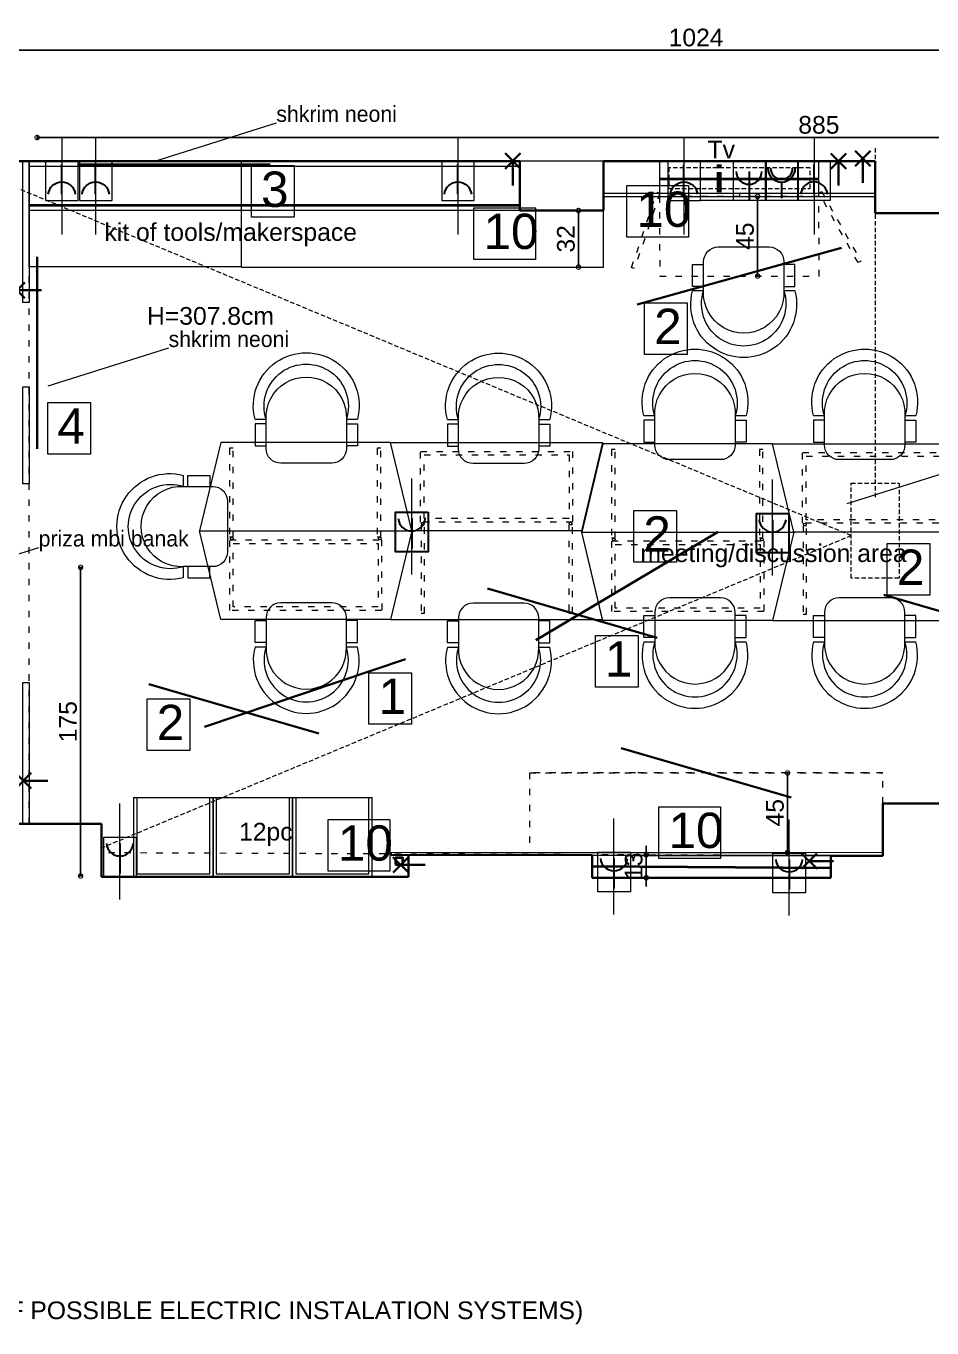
# Model space of a CAD drawing. Header units: inches. Extents: x 13585 to 255999, y -15177 to -1377.
# Drawn here: x 50440 to 50953, y -13816 to -13080 of the extents above; entities that cross this region are included whole.
import ezdxf

# ---------------------------------------------------------------- set-up
doc = ezdxf.new("R2010")
doc.units = ezdxf.units.IN
doc.header["$MEASUREMENT"] = 0
doc.linetypes.add('ACAD_ISO03W100', pattern=[30, 12, -18])
doc.linetypes.add('HIDDEN', pattern=[0.375, 0.25, -0.125])
for name, color, linetype, lineweight in [('29.hac shtresa', 252, 'Continuous', 15), ('_ELEKTRIKE', 1, 'Continuous', 9), ('DIMENSIO', 251, 'Continuous', 0), ('mobilie', 252, 'Continuous', 18), ('mure', 7, 'Continuous', 35), ('MURE TE REJA', 250, 'Continuous', 30), ('TAVANI', 252, 'Continuous', 40), ('vije e nderprere', 253, 'ACAD_ISO03W100', 15)]:
    doc.layers.add(name, color=color, linetype=linetype, lineweight=lineweight)
doc.styles.get("Standard").update_dxf_attribs({"font": 'arial.ttf'})
doc.dimstyles.new('ISO-25', dxfattribs={"dimtxt": 10, "dimasz": 5, "dimexe": 1.25, "dimexo": 0.625, "dimgap": 2, "dimtad": 1, "dimdec": 0, "dimtxsty": 'Standard', "dimblk": 'DOTSMALL', "dimcen": 2.5, "dimadec": 0, "dimazin": 0, "dimtfac": 1, "dimtdec": 0, "dimtix": 1, "dimtmove": 0, "dimatfit": 3, "dimldrblk": 'DOTSMALL', "dimfxl": 1, "dimfxlon": 1, "dimarcsym": 0})

# ---------------------------------------------------------------- blocks, each defined once
blk = doc.blocks.new('apleoq')
at = {"layer": 'mobilie'}
for points in [[(30396.09, -1813.84), (30441.09, -1813.84)], [(30396.09, -1858.84), (30396.09, -1813.84), (30441.09, -1813.84), (30441.09, -1858.84)], [(30397.89, -1858.84), (30397.89, -1815.64), (30439.29, -1815.64), (30439.29, -1858.84)], [(30396.09, -1858.84), (30397.89, -1858.84)], [(30397.89, -1858.84), (30439.29, -1858.84)], [(30439.29, -1858.84), (30441.09, -1858.84)]]:
    blk.add_lwpolyline(points, dxfattribs=at)
blk = doc.blocks.new('_DotSmall')
at = {"color": 0, "linetype": 'ByBlock', "const_width": 0.5}
blk.add_lwpolyline([(-0.0625, 0, 1), (0.0625, 0, 1)], format="xyb", close=True, dxfattribs=at)
blk = doc.blocks.new('*D1671')
at = {"layer": 'Defpoints', "color": 0, "transparency": 16777216}
for p in [(50760.39, -13548.66), (50760.39, -13561.66), (50791.01, -13561.66)]:
    blk.add_point(p, dxfattribs=at)
at = {"layer": 'mobilie', "color": 0, "lineweight": -2, "transparency": 16777216}
for p, q in [((50791.01, -13548.66), (50791.01, -13543.66)), ((50790.01, -13548.66), (50792.26, -13548.66)), ((50791.01, -13548.66), (50791.01, -13561.66)), ((50790.01, -13561.66), (50792.26, -13561.66)), ((50791.01, -13561.66), (50791.01, -13566.66))]:
    blk.add_line(p, q, dxfattribs=at)
at = {"layer": 'mobilie', "color": 0, "lineweight": -2, "transparency": 16777216, "xscale": 5, "yscale": 5, "zscale": 5}
for p, rotation in [((50791.01, -13548.66), 270), ((50791.01, -13561.66), 90)]:
    blk.add_blockref('_DotSmall', p, dxfattribs=dict(at, rotation=rotation))
at = {"layer": 'mobilie', "color": 0, "transparency": 16777216, "insert": (50783.9, -13555.16), "char_height": 10, "attachment_point": 5, "rotation": 90}
blk.add_mtext('13', dxfattribs=at)
blk = doc.blocks.new('aswaswa')
at = {"layer": 'mobilie'}
for p, q in [((30233.65, -2827.56), (30227.41, -2827.56)), ((30233.65, -2827.56), (30233.65, -2844.15)), ((30285.3, -2827.56), (30279.06, -2827.56)), ((30279.06, -2844.15), (30279.06, -2827.56)), ((30233.65, -2830.05), (30227.41, -2830.05)), ((30227.41, -2830.05), (30227.41, -2842.49)), ((30279.06, -2830.05), (30285.3, -2830.05)), ((30285.3, -2830.05), (30285.3, -2842.49)), ((30227.41, -2842.49), (30233.65, -2842.49)), ((30285.3, -2842.49), (30279.06, -2842.49)), ((30241.94, -2852.44), (30270.77, -2852.44))]:
    blk.add_line(p, q, dxfattribs=at)
for centre, radius, start, end in [((30256.36, -2819.86), 29.95, 345.08646, 194.91352), ((30256.36, -2820.23), 23.86, 342.09781, 197.90219), ((30256.36, -2826.39), 22.74, 357.02811, 182.97189), ((30241.94, -2844.15), 8.29, 179.99997, 270), ((30270.77, -2844.15), 8.29, 270, 0.00003)]:
    blk.add_arc(centre, radius, start, end, dxfattribs=at)
blk = doc.blocks.new('*D1672')
at = {"layer": 'Defpoints', "color": 0, "transparency": 16777216}
for p in [(50843.6, -13176.16), (50843.69, -13221.22), (50853.98, -13221.22)]:
    blk.add_point(p, dxfattribs=at)
at = {"layer": 'mobilie', "color": 0, "lineweight": -2, "transparency": 16777216}
for p, q in [((50852.98, -13176.16), (50855.23, -13176.16)), ((50853.98, -13176.16), (50853.98, -13221.22)), ((50852.98, -13221.22), (50855.23, -13221.22))]:
    blk.add_line(p, q, dxfattribs=at)
at = {"layer": 'mobilie', "color": 0, "lineweight": -2, "transparency": 16777216, "xscale": 5, "yscale": 5, "zscale": 5}
for p, rotation in [((50853.98, -13176.16), 90), ((50853.98, -13221.22), 270)]:
    blk.add_blockref('_DotSmall', p, dxfattribs=dict(at, rotation=rotation))
at = {"layer": 'mobilie', "color": 0, "transparency": 16777216, "insert": (50846.89, -13198.69), "char_height": 10, "attachment_point": 5, "rotation": 90}
blk.add_mtext('45', dxfattribs=at)
blk = doc.blocks.new('*D1673')
at = {"layer": 'Defpoints', "color": 0, "transparency": 16777216}
for p in [(50862.2, -13502.36), (50870.92, -13502.36), (50862.2, -13547.36)]:
    blk.add_point(p, dxfattribs=at)
at = {"layer": 'mobilie', "color": 0, "lineweight": -2, "transparency": 16777216}
for p, q in [((50869.92, -13502.36), (50872.17, -13502.36)), ((50870.92, -13547.36), (50870.92, -13502.36)), ((50869.92, -13547.36), (50872.17, -13547.36))]:
    blk.add_line(p, q, dxfattribs=at)
at = {"layer": 'mobilie', "color": 0, "lineweight": -2, "transparency": 16777216, "xscale": 5, "yscale": 5, "zscale": 5}
for p, rotation in [((50870.92, -13502.36), 90), ((50870.92, -13547.36), 270)]:
    blk.add_blockref('_DotSmall', p, dxfattribs=dict(at, rotation=rotation))
at = {"layer": 'mobilie', "color": 0, "transparency": 16777216, "insert": (50863.84, -13524.86), "char_height": 10, "attachment_point": 5, "rotation": 90}
blk.add_mtext('45', dxfattribs=at)
blk = doc.blocks.new('cplaow')
at = {"layer": 'mobilie'}
for points in [[(37826.95, -2900.68), (37814.95, -2850.68), (37934.95, -2850.68), (37922.95, -2900.68), (37826.95, -2900.68)], [(37826.95, -2900.68), (37814.95, -2950.68), (37934.95, -2950.68), (37922.95, -2900.68), (37826.95, -2900.68)]]:
    blk.add_lwpolyline(points, dxfattribs=at)
for centre in [(37833.22, -2896.44), (37916.82, -2896.44)]:
    blk.add_circle(centre, 0.761, dxfattribs=at)
at = {"layer": 'vije e nderprere', "ltscale": 0.3}
for points in [[(37831.95, -2855.68), (37917.93, -2855.68), (37917.94, -2895.68), (37831.96, -2895.68)], [(37833.95, -2857.68), (37915.93, -2857.68), (37915.94, -2893.68), (37833.96, -2893.68)], [(37832.22, -2947.2), (37834.22, -2947.2), (37834.22, -2897.2), (37832.22, -2897.2)], [(37915.82, -2947.2), (37917.82, -2947.2), (37917.82, -2897.2), (37915.82, -2897.2)]]:
    blk.add_lwpolyline(points, close=True, dxfattribs=at)
blk = doc.blocks.new('aplsow')
at = {"layer": 'mobilie'}
for points in [[(37718.95, -2850.68), (37706.95, -2900.68), (37826.95, -2900.68), (37814.95, -2850.68), (37718.95, -2850.68)], [(37718.95, -2950.68), (37706.95, -2900.68), (37826.95, -2900.68), (37814.95, -2950.68), (37718.95, -2950.68)], [(37718.95, -2900.68), (37814.95, -2900.68)], [(37814.95, -2950.68), (37718.95, -2950.68)]]:
    blk.add_lwpolyline(points, dxfattribs=at)
for centre in [(37725.22, -2904.92), (37808.82, -2904.92)]:
    blk.add_circle(centre, 0.761, dxfattribs=at)
at = {"layer": 'vije e nderprere', "ltscale": 0.3}
for points in [[(37723.88, -2903.92), (37725.88, -2903.92), (37725.88, -2853.92), (37723.88, -2853.92)], [(37807.48, -2903.92), (37809.48, -2903.92), (37809.48, -2853.92), (37807.48, -2853.92)], [(37723.95, -2905.68), (37809.93, -2905.68), (37809.94, -2945.68), (37723.96, -2945.68)], [(37725.95, -2907.68), (37807.93, -2907.68), (37807.94, -2943.68), (37725.96, -2943.68)]]:
    blk.add_lwpolyline(points, close=True, dxfattribs=at)
blk = doc.blocks.new('fgfhgfh')
at = {"layer": '_ELEKTRIKE', "color": 6, "lineweight": 35}
for p, q in [((224343.92, -79823.08), (224335.17, -79831.84)), ((224335.17, -79823.08), (224343.92, -79831.84)), ((224339.54, -79841.2), (224339.54, -79827.46))]:
    blk.add_line(p, q, dxfattribs=at)
blk = doc.blocks.new('fd')
at = {"layer": '_ELEKTRIKE', "color": 1}
blk.add_lwpolyline([(224339.75, -79677.33), (224339.75, -79622.98)], dxfattribs=at)
blk.add_lwpolyline([(224349.04, -79642.13), (224349.04, -79664.51), (224330.6, -79664.51), (224330.6, -79642.13)], close=True, dxfattribs=at)
at = {"layer": '_ELEKTRIKE', "color": 1, "lineweight": 30}
blk.add_lwpolyline([(224339.75, -79645.7), (224339.75, -79662.63)], dxfattribs=at)
blk.add_arc((224339.75, -79645.04), 7.64, 184.8646, 355.1354, dxfattribs=at)
blk = doc.blocks.new('dff')
at = {"layer": '_ELEKTRIKE', "color": 6}
blk.add_lwpolyline([(224349.04, -79709.28), (224349.04, -79731.67), (224330.6, -79731.67), (224330.6, -79709.28)], close=True, dxfattribs=at)
at = {"layer": '_ELEKTRIKE', "color": 6, "lineweight": 30}
blk.add_lwpolyline([(224339.6, -79721.14), (224339.6, -79730.29)], dxfattribs=at)
for radius in [7.78, 6.25]:
    blk.add_arc((224339.6, -79713.37), radius, 180, 0, dxfattribs=at)
blk = doc.blocks.new('ff bgf')
at = {"layer": '_ELEKTRIKE'}
blk.add_lwpolyline([(224349.04, -79798.82), (224349.04, -79821.21), (224330.6, -79821.21), (224330.6, -79798.82)], close=True, dxfattribs=at)
at = {"layer": '_ELEKTRIKE', "insert": (224338.32, -79801.49), "char_height": 15.0958, "width": 472.7387, "attachment_point": 1}
blk.add_mtext('{\\fArial|b1|i0|c0|p34;i}', dxfattribs=at)
blk = doc.blocks.new('cxv')
at = {"layer": '_ELEKTRIKE', "color": 134, "true_color": 0x00a3a3}
blk.add_lwpolyline([(224349.04, -79754.05), (224349.04, -79776.44), (224330.6, -79776.44), (224330.6, -79754.05)], close=True, dxfattribs=at)
at = {"layer": '_ELEKTRIKE', "color": 134, "lineweight": 30, "true_color": 0x00a3a3}
blk.add_lwpolyline([(224339.41, -79759.98), (224339.41, -79775.72)], dxfattribs=at)
blk.add_arc((224339.41, -79759.98), 7.23, 180, 0, dxfattribs=at)
blk = doc.blocks.new('*D1674')
at = {"layer": 'Defpoints', "color": 0, "transparency": 16777216}
for p in [(51331.17, -13093.44), (50307.19, -13156.16), (51331.17, -13184.66)]:
    blk.add_point(p, dxfattribs=at)
at = {"layer": 'mobilie', "color": 0, "lineweight": -2, "transparency": 16777216}
for p, q in [((50307.19, -13094.44), (50307.19, -13092.19)), ((50307.19, -13093.44), (51331.17, -13093.44)), ((51331.17, -13094.44), (51331.17, -13092.19))]:
    blk.add_line(p, q, dxfattribs=at)
at = {"layer": 'mobilie', "color": 0, "lineweight": -2, "transparency": 16777216, "xscale": 5, "yscale": 5, "zscale": 5, "rotation": 180}
blk.add_blockref('_DotSmall', (50307.19, -13093.44), dxfattribs=at)
at = {"layer": 'mobilie', "color": 0, "lineweight": -2, "transparency": 16777216, "xscale": 5, "yscale": 5, "zscale": 5}
blk.add_blockref('_DotSmall', (51331.17, -13093.44), dxfattribs=at)
at = {"layer": 'mobilie', "color": 0, "transparency": 16777216, "insert": (50819.18, -13086.34), "char_height": 10, "attachment_point": 5}
blk.add_mtext('1024', dxfattribs=at)
blk = doc.blocks.new('*D1675')
at = {"layer": 'Defpoints', "color": 0, "transparency": 16777216}
for p in [(50711.07, -13151.8), (51436.31, -13151.8), (50703.55, -13548.76)]:
    blk.add_point(p, dxfattribs=at)
at = {"layer": 'mobilie', "color": 0, "lineweight": -2, "transparency": 16777216}
for p, q in [((51435.31, -13151.8), (51437.56, -13151.8)), ((51436.31, -13548.76), (51436.31, -13151.8)), ((51435.31, -13548.76), (51437.56, -13548.76))]:
    blk.add_line(p, q, dxfattribs=at)
at = {"layer": 'mobilie', "color": 0, "lineweight": -2, "transparency": 16777216, "xscale": 5, "yscale": 5, "zscale": 5}
for p, rotation in [((51436.31, -13151.8), 90), ((51436.31, -13548.76), 270)]:
    blk.add_blockref('_DotSmall', p, dxfattribs=dict(at, rotation=rotation))
at = {"layer": 'mobilie', "color": 0, "transparency": 16777216, "insert": (51429.21, -13350.28), "char_height": 10, "attachment_point": 5, "rotation": 90}
blk.add_mtext('397', dxfattribs=at)
blk = doc.blocks.new('*D1676')
at = {"layer": 'Defpoints', "color": 0, "transparency": 16777216}
for p in [(50369.64, -13386.06), (50470.97, -13386.06), (50346, -13560.66)]:
    blk.add_point(p, dxfattribs=at)
at = {"layer": 'mobilie', "color": 0, "lineweight": -2, "transparency": 16777216}
for p, q in [((50469.97, -13386.06), (50472.22, -13386.06)), ((50470.97, -13560.66), (50470.97, -13386.06)), ((50469.97, -13560.66), (50472.22, -13560.66))]:
    blk.add_line(p, q, dxfattribs=at)
at = {"layer": 'mobilie', "color": 0, "lineweight": -2, "transparency": 16777216, "xscale": 5, "yscale": 5, "zscale": 5}
for p, rotation in [((50470.97, -13386.06), 90), ((50470.97, -13560.66), 270)]:
    blk.add_blockref('_DotSmall', p, dxfattribs=dict(at, rotation=rotation))
at = {"layer": 'mobilie', "color": 0, "transparency": 16777216, "insert": (50463.86, -13473.36), "char_height": 10, "attachment_point": 5, "rotation": 90}
blk.add_mtext('175', dxfattribs=at)
blk = doc.blocks.new('*D1680')
at = {"layer": 'Defpoints', "color": 0, "transparency": 16777216}
for p in [(51330.97, -13142.84), (50446.34, -13264.59), (51330.97, -13264.59)]:
    blk.add_point(p, dxfattribs=at)
at = {"layer": 'mobilie', "color": 0, "lineweight": -2, "transparency": 16777216}
for p, q in [((50446.34, -13143.84), (50446.34, -13141.59)), ((50446.34, -13142.84), (51330.97, -13142.84)), ((51330.97, -13143.84), (51330.97, -13141.59))]:
    blk.add_line(p, q, dxfattribs=at)
at = {"layer": 'mobilie', "color": 0, "lineweight": -2, "transparency": 16777216, "xscale": 5, "yscale": 5, "zscale": 5, "rotation": 180}
blk.add_blockref('_DotSmall', (50446.34, -13142.84), dxfattribs=at)
at = {"layer": 'mobilie', "color": 0, "lineweight": -2, "transparency": 16777216, "xscale": 5, "yscale": 5, "zscale": 5}
blk.add_blockref('_DotSmall', (51330.97, -13142.84), dxfattribs=at)
at = {"layer": 'mobilie', "color": 0, "transparency": 16777216, "insert": (50888.65, -13135.74), "char_height": 10, "attachment_point": 5}
blk.add_mtext('885', dxfattribs=at)
blk = doc.blocks.new('*D1681')
at = {"layer": 'Defpoints', "color": 0, "transparency": 16777216}
for p in [(50750.89, -13184.16), (50752.69, -13184.16), (50750.89, -13216.16)]:
    blk.add_point(p, dxfattribs=at)
at = {"layer": 'mobilie', "color": 0, "lineweight": -2, "transparency": 16777216}
for p, q in [((50751.69, -13184.16), (50753.94, -13184.16)), ((50752.69, -13216.16), (50752.69, -13184.16)), ((50751.69, -13216.16), (50753.94, -13216.16))]:
    blk.add_line(p, q, dxfattribs=at)
at = {"layer": 'mobilie', "color": 0, "lineweight": -2, "transparency": 16777216, "xscale": 5, "yscale": 5, "zscale": 5}
for p, rotation in [((50752.69, -13184.16), 90), ((50752.69, -13216.16), 270)]:
    blk.add_blockref('_DotSmall', p, dxfattribs=dict(at, rotation=rotation))
at = {"layer": 'mobilie', "color": 0, "transparency": 16777216, "insert": (50745.58, -13200.16), "char_height": 10, "attachment_point": 5, "rotation": 90}
blk.add_mtext('32', dxfattribs=at)

msp = doc.modelspace()

# ---------------------------------------------------------------- linework, layer by layer
at = {"layer": 'DIMENSIO', "color": 82, "lineweight": 30}
for points in [[(50667.59, -13354.9), (50667.59, -13377.28), (50649.14, -13377.28), (50649.14, -13354.9)], [(50871.73, -13355.51), (50871.73, -13377.89), (50853.29, -13377.89), (50853.29, -13355.51)]]:
    msp.add_lwpolyline(points, close=True, dxfattribs=at)
at = {"layer": 'mobilie'}
for points in [[(50581.69, -13134.69), (50513.29, -13156.16)], [(50441.89, -13156.16), (50719.37, -13156.16), (50719.24, -13159.16), (50441.89, -13159.16), (50441.89, -13156.16)], [(50561.86, -13156.16), (50719.37, -13156.16)], [(50719.37, -13184.16), (50719.37, -13156.16)], [(50766.89, -13156.16), (50920.49, -13156.16)], [(50766.89, -13156.16), (50920.49, -13156.16)], [(50798.69, -13176.16), (50798.69, -13156.16)], [(50888.69, -13176.16), (50888.69, -13156.16)], [(50766.89, -13174.36), (50920.49, -13174.36)], [(50766.89, -13176.16), (50920.49, -13176.16)], [(50798.69, -13174.36), (50888.69, -13174.36)], [(50803.69, -13176.16), (50883.69, -13176.16)], [(50843.69, -13174.36), (50843.69, -13176.16)], [(50561.86, -13216.16), (50719.36, -13216.16)], [(50520.72, -13262.07), (50452.32, -13283.54)], [(50972.83, -13328.62), (50904.43, -13350.09)], [(50447.19, -13374.94), (50378.79, -13396.41)], [(50646.7, -13548.86), (50924.89, -13549.16)], [(50662.34, -13547.36), (50876.66, -13547.36)], [(50760.39, -13561.66), (50895.39, -13561.66)]]:
    msp.add_lwpolyline(points, dxfattribs=at)
at = {"layer": 'mobilie', "color": 4, "linetype": 'HIDDEN', "lineweight": 18, "ltscale": 10}
for points in [[(50920.49, -13148.86), (50920.49, -13347.38)], [(50906.97, -13368.12), (50434.69, -13171.36)], [(50906.97, -13368.12), (50482.69, -13544.89)]]:
    msp.add_lwpolyline(points, dxfattribs=at)
at = {"layer": 'mobilie'}
for points in [[(50438.29, -13156.16), (50441.89, -13156.16), (50441.89, -13236.16), (50438.29, -13236.16)], [(50441.86, -13156.16), (50561.86, -13156.16), (50561.86, -13216.04), (50441.86, -13216.04)], [(50441.86, -13156.16), (50719.37, -13156.16), (50719.37, -13184.16), (50441.86, -13184.16)], [(50766.89, -13156.16), (50561.86, -13156.16), (50561.86, -13216.16), (50766.89, -13216.16)], [(50438.29, -13283.96), (50441.89, -13283.96), (50441.89, -13338.86), (50438.29, -13338.86)], [(50438.29, -13451.16), (50441.89, -13451.16), (50441.89, -13531.16), (50438.29, -13531.16)], [(50646.7, -13548.86), (50924.89, -13548.66), (50924.89, -13547.36), (50646.7, -13547.56)]]:
    msp.add_lwpolyline(points, close=True, dxfattribs=at)
at = {"layer": 'mobilie', "color": 3, "lineweight": 35}
for points in [[(50469.66, -13158.13), (50578.26, -13158.13)], [(50446.34, -13210.29), (50446.34, -13318.89)]]:
    msp.add_lwpolyline(points, dxfattribs=at)
at = {"layer": 'mobilie', "color": 1}
for points in [[(50567.59, -13158.77), (50591.77, -13158.77), (50591.77, -13187.98), (50567.59, -13187.98)], [(50789.99, -13236.35), (50814.17, -13236.35), (50814.17, -13265.57), (50789.99, -13265.57)], [(50452.32, -13292.73), (50476.5, -13292.73), (50476.5, -13321.95), (50452.32, -13321.95)], [(50783.89, -13353.83), (50808.07, -13353.83), (50808.07, -13383.04), (50783.89, -13383.04)], [(50927.33, -13372.63), (50951.51, -13372.63), (50951.51, -13401.84), (50927.33, -13401.84)], [(50762.2, -13424.52), (50786.38, -13424.52), (50786.38, -13453.74), (50762.2, -13453.74)], [(50634.03, -13445.63), (50658.21, -13445.63), (50658.21, -13474.84), (50634.03, -13474.84)], [(50508.56, -13460.46), (50532.74, -13460.46), (50532.74, -13489.68), (50508.56, -13489.68)]]:
    msp.add_lwpolyline(points, close=True, dxfattribs=at)
at = {"layer": 'mobilie', "color": 4, "linetype": 'HIDDEN', "lineweight": 18, "ltscale": 10}
for points in [[(50803.69, -13171.7), (50883.69, -13171.7), (50883.69, -13159.94), (50803.69, -13159.94)], [(50906.97, -13338.4), (50934.01, -13338.4), (50934.01, -13392.15), (50906.97, -13392.15)]]:
    msp.add_lwpolyline(points, close=True, dxfattribs=at)
at = {"layer": 'mobilie', "color": 2, "lineweight": 35}
for points in [[(50785.87, -13237.23), (50901.5, -13205.2)], [(50728.47, -13427.15), (50831.66, -13365.94)], [(50701.16, -13398.01), (50797.18, -13425.94)], [(50925.42, -13401.56), (51021.44, -13429.49)], [(50541, -13476.19), (50654.76, -13438.04)], [(50509.63, -13452.12), (50605.65, -13480.05)], [(50776.88, -13488.39), (50872.9, -13516.32)]]:
    msp.add_lwpolyline(points, dxfattribs=at)
at = {"layer": 'mure'}
for p, q in [((50719.39, -13156.16), (50307.19, -13156.16)), ((50719.39, -13184.16), (50719.39, -13156.16)), ((50920.49, -13156.16), (50766.89, -13156.16)), ((50766.89, -13156.16), (50766.89, -13184.16)), ((50920.49, -13185.66), (50920.49, -13156.16)), ((50766.89, -13184.16), (50719.39, -13184.16)), ((50966.99, -13185.66), (50920.49, -13185.66)), ((50924.89, -13549.16), (50924.89, -13519.66)), ((50924.89, -13519.66), (50961.89, -13519.66)), ((50434.69, -13531.16), (50482.69, -13531.16)), ((50482.69, -13531.16), (50482.69, -13561.16)), ((50646.7, -13548.86), (50760.39, -13548.66)), ((50656.39, -13561.16), (50656.39, -13548.66)), ((50760.39, -13548.66), (50760.39, -13561.66)), ((50895.39, -13561.66), (50895.39, -13549.16)), ((50895.39, -13549.16), (50924.89, -13549.16)), ((50482.69, -13561.16), (50656.39, -13561.16)), ((50760.39, -13561.66), (50895.39, -13561.66))]:
    msp.add_line(p, q, dxfattribs=at)
at = {"layer": 'TAVANI', "color": 4, "lineweight": 5}
for points in [[(50779.94, -13170.06), (50814.84, -13170.06), (50814.84, -13199.27), (50779.94, -13199.27)], [(50693.44, -13182.59), (50728.34, -13182.59), (50728.34, -13211.8), (50693.44, -13211.8)], [(50798.1, -13521.5), (50832.99, -13521.5), (50832.99, -13550.72), (50798.1, -13550.72)], [(50611.09, -13528.66), (50645.99, -13528.66), (50645.99, -13557.88), (50611.09, -13557.88)]]:
    msp.add_lwpolyline(points, close=True, dxfattribs=at)
at = {"layer": 'TAVANI', "color": 4}
for points in [[(50798.69, -13166.16), (50888.69, -13166.16)], [(50441.89, -13181.1), (50719.37, -13181.1)], [(50760.39, -13555.16), (50895.39, -13555.95)]]:
    msp.add_lwpolyline(points, dxfattribs=at)
msp.add_lwpolyline([(50649.08, -13554.21), (50653.29, -13554.21), (50653.29, -13550.42), (50649.08, -13550.42)], close=True, dxfattribs=at)
at = {"layer": 'vije e nderprere', "ltscale": 0.3}
for points in [[(50441.89, -13531.16), (50441.89, -13156.16)], [(50724.89, -13502.36), (50924.89, -13502.36)], [(50924.89, -13502.36), (50784.89, -13502.36), (50724.89, -13502.36), (50724.89, -13547.36)], [(50924.89, -13519.66), (50924.89, -13502.36)], [(50895.39, -13549.19), (50482.6, -13547.56)]]:
    msp.add_lwpolyline(points, dxfattribs=at)
for points in [[(50798.69, -13174.36), (50784.43, -13216.95), (50782.72, -13216.38), (50796.98, -13173.79)], [(50888.69, -13176.16), (50798.52, -13176.16), (50798.6, -13221.22), (50888.77, -13221.22)], [(50910.83, -13213.63), (50888.69, -13174.36), (50890.26, -13173.47), (50912.39, -13212.75)]]:
    msp.add_lwpolyline(points, close=True, dxfattribs=at)

# ---------------------------------------------------------------- block references
at = {"layer": '29.hac shtresa', "xscale": -1, "rotation": 180}
for p in [(-173879.45, -92820.67), (-173860.3, -92820.67), (-173655.34, -92820.67), (-173527.41, -92820.67)]:
    msp.add_blockref('fd', p, dxfattribs=at)
at = {"layer": '29.hac shtresa'}
for name, p, rotation in [('fd', (275225.71, -92820.67), 180), ('fgfhgfh', (-173771.96, 66254.5), 0.1064140516951054), ('fgfhgfh', (-173587.62, 66254.44), 0.1064140516951054), ('fgfhgfh', (-173573.92, 66255.95), 0.1064140516951054), ('fgfhgfh', (-28975.64, -237716.72), 90.10641405169513), ('fgfhgfh', (-28972.04, -237994.19), 90.10641405169513), ('fgfhgfh', (-28758.58, -238041.72), 90.10641405169513), ('fgfhgfh', (-28527.45, -238039.68), 90.10641405169513)]:
    msp.add_blockref(name, p, dxfattribs=dict(at, rotation=rotation))
for name, p in [('ff bgf', (-173508.97, 66642.66)), ('cxv', (-173490.27, 66597.89)), ('dff', (-173472.05, 66553.12)), ('fd', (-173681.45, 66287.23)), ('fd', (-173477.3, 66286.62)), ('fd', (-173846.6, 66103.35)), ('fd', (-173567.02, 66094.92)), ('fd', (-173467.9, 66094.34))]:
    msp.add_blockref(name, p, dxfattribs=at)
at = {"layer": 'mobilie', "xscale": -1}
for name, p, rotation in [('aswaswa', (20589.76, -16057.22), 180), ('aswaswa', (47701.57, 16893.41), 90), ('apleoq', (20104.79, -15375), 180), ('apleoq', (20149.79, -15375), 180), ('apleoq', (20194.79, -15375), 180)]:
    msp.add_blockref(name, p, dxfattribs=dict(at, rotation=rotation))
for p in [(80854.97, -10474.71), (80963.77, -10474.9), (81074.92, -10472.65), (81170.92, -10472.65)]:
    msp.add_blockref('aswaswa', p, dxfattribs=at)
at = {"layer": 'mobilie'}
for name, p in [('aplsow', (12831.35, -10464.78)), ('cplaow', (12831.35, -10464.78)), ('aplsow', (13047.5, -10465.39)), ('cplaow', (13047.5, -10465.39))]:
    msp.add_blockref(name, p, dxfattribs=at)
at = {"layer": 'mobilie', "rotation": 180}
for p in [(81074.92, -16255.69), (81170.92, -16255.69), (80854.97, -16258.56), (80963.77, -16258.74)]:
    msp.add_blockref('aswaswa', p, dxfattribs=at)

# ---------------------------------------------------------------- texts
at = {"layer": 'mobilie', "attachment_point": 1}
for s, width, insert, char_height in [('{\\fJura|b0|i0|c0|p2;shkrim neoni}', 128.7242, (50581.69, -13124.99), 9), ('{\\C1;3}', 20.2828, (50573.07, -13162.11), 20), ('{\\C4;10}', 20.2828, (50785.42, -13173.4), 20), ('{\\C4;10}', 20.2828, (50698.92, -13185.93), 20), ('{\\C1;2}', 20.2828, (50795.47, -13239.69), 20), ('{\\fJura|b0|i0|c0|p2;shkrim neoni}', 128.7242, (50520.72, -13252.37), 9), ('{\\C1;4}', 20.2828, (50457.8, -13296.08), 20), ('{\\C1;2}', 20.2828, (50789.36, -13357.17), 20), ('{\\fJura|b0|i0|c0|p2;priza mbi banak}', 128.7242, (50447.19, -13365.24), 9), ('{\\C1;2}', 20.2828, (50932.8, -13375.97), 20), ('{\\C1;1}', 20.2828, (50767.67, -13427.86), 20), ('{\\C1;1}', 20.2828, (50639.51, -13448.97), 20), ('{\\C1;2}', 20.2828, (50514.03, -13463.8), 20), ('{\\C4;10}', 20.2828, (50803.57, -13524.85), 20), ('{\\C4;10}', 20.2828, (50616.56, -13532), 20)]:
    msp.add_mtext_dynamic_manual_height_columns(s, width=width, gutter_width=1, heights=[0], dxfattribs=dict(at, insert=insert, char_height=char_height))
at = {"layer": 'MURE TE REJA', "attachment_point": 1}
for s, width, insert, char_height in [('Tv', 228.8405, (50825.69, -13144.62), 10), ('kit of tools/makerspace', 228.8405, (50484.45, -13191.33), 10), ('H=307.8cm', 228.8405, (50508.52, -13238.77), 10), ('meeting/discussion area', 228.8405, (50787.69, -13373.02), 10), ('12pc', 228.8405, (50560.58, -13530.58), 10), ('{\\L\\O\\C134;SCHEME 0\\H0.4x;\\l\\o(OF POSSIBLE ELECTRIC INSTALATION SYSTEMS)}', 544.7786, (50236.07, -13786.37), 25)]:
    msp.add_mtext_dynamic_manual_height_columns(s, width=width, gutter_width=1, heights=[0], dxfattribs=dict(at, insert=insert, char_height=char_height))

# ---------------------------------------------------------------- dimensions: what is measured, and where the dimension line sits
at = {"layer": 'mobilie'}
for base, p1, p2, picture, middle in [((51331.17, -13093.44), (50307.19, -13156.16), (51331.17, -13184.66), '*D1674', (50819.18, -13086.34)), ((51330.97, -13142.84), (50446.34, -13264.59), (51330.97, -13264.59), '*D1680', (50888.65, -13135.74))]:
    dim = msp.add_linear_dim(base=base, p1=p1, p2=p2, dimstyle='ISO-25', dxfattribs=at)
    dim.commit()
    dim.dimension.update_dxf_attribs({"geometry": picture, "text_midpoint": middle})
for base, p1, p2, picture, middle in [((51436.31, -13151.8), (50703.55, -13548.76), (50711.07, -13151.8), '*D1675', (51429.21, -13350.28)), ((50853.98, -13221.22), (50843.6, -13176.16), (50843.69, -13221.22), '*D1672', (50846.89, -13198.69)), ((50752.69, -13184.16), (50750.89, -13216.16), (50750.89, -13184.16), '*D1681', (50745.58, -13200.16)), ((50470.97, -13386.06), (50346, -13560.66), (50369.64, -13386.06), '*D1676', (50463.86, -13473.36)), ((50870.92, -13502.36), (50862.2, -13547.36), (50862.2, -13502.36), '*D1673', (50863.84, -13524.86)), ((50791.01, -13561.66), (50760.39, -13548.66), (50760.39, -13561.66), '*D1671', (50783.9, -13555.16))]:
    dim = msp.add_linear_dim(base=base, p1=p1, p2=p2, angle=90, dimstyle='ISO-25', dxfattribs=at)
    dim.commit()
    dim.dimension.update_dxf_attribs({"geometry": picture, "text_midpoint": middle})

doc.saveas('drawing.dxf')
